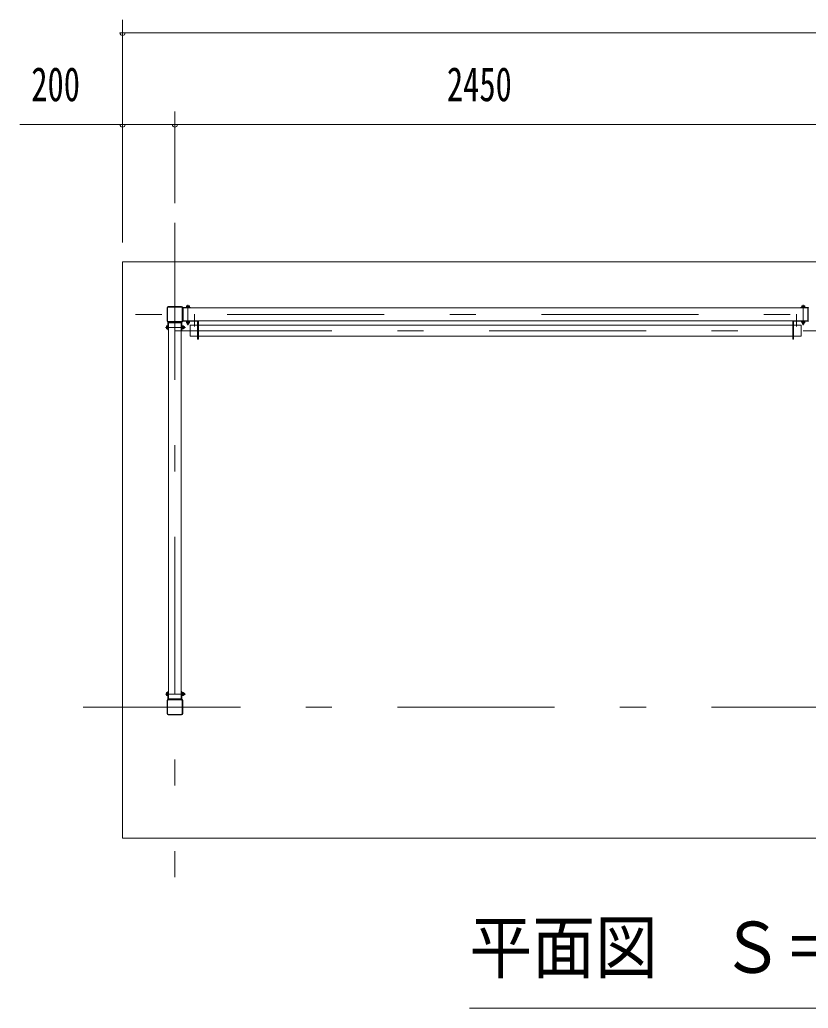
# Model space of a CAD drawing. Units: millimetres, scale not verified. Extents: x -21353 to 21363, y -10500 to 10500.
# Drawn here: x -4978 to -1966, y -3780 to -5 of the extents above; entities that cross this region are included whole.
import ezdxf
from ezdxf.enums import TextEntityAlignment as Align

# ---------------------------------------------------------------- set-up
doc = ezdxf.new("R2010")
doc.units = ezdxf.units.MM
doc.header["$LTSCALE"] = 50
doc.linetypes.add('USER3', pattern=[24, 12, -5, 2, -5])
for name, color, linetype, lineweight in [('0-2_1-0BOLD', 7, 'Continuous', 18), ('0-3_1-2CENTER', 3, 'USER3', 18), ('0-5_1-5DIM', 3, 'Continuous', 18)]:
    doc.layers.add(name, color=color, linetype=linetype, lineweight=lineweight)
doc.styles.add('ＭＳ ゴシック', font='')
doc.styles.get('ＭＳ ゴシック').set_extended_font_data('MS Gothic')

msp = doc.modelspace()

# ---------------------------------------------------------------- linework, layer by layer
at = {"layer": '0-2_1-0BOLD'}
for p, q in [((-4415.12, -1104.92), (-4415.12, -1155.73)), ((-4412.81, -1155.73), (-4412.81, -1104.92)), ((-4410.52, -1100.32), (-4359.72, -1100.32)), ((-4359.71, -1102.62), (-4410.51, -1102.62)), ((-4357.41, -1155.73), (-4357.41, -1104.92)), ((-4355.11, -1104.92), (-4355.11, -1155.72)), ((-4326.71, -1103.82), (-4353.51, -1103.82)), ((-4341.36, -1102.22), (-4341.36, -1103.83)), ((-4338, -1102.22), (-4338, -1098.73)), ((-4332.22, -1098.73), (-4332.22, -1102.22)), ((-4325.11, -1105.82), (-4325.11, -1105.42)), ((-1995.11, -1105.82), (-1995.11, -1105.42)), ((-1993.51, -1103.82), (-1966.71, -1103.82)), ((-1991.36, -1102.22), (-1991.36, -1103.83)), ((-1988, -1102.22), (-1988, -1098.73)), ((-1982.23, -1098.73), (-1982.23, -1102.22)), ((-1979.34, -1102.22), (-1979.34, -1098.73)), ((-4411.61, -1188.73), (-4411.61, -1161.93)), ((-4410.52, -1160.33), (-4359.72, -1160.33)), ((-4359.71, -1158.03), (-4410.51, -1158.03)), ((-4358.61, -1188.73), (-4358.61, -1161.93)), ((-4326.71, -1156.82), (-4353.51, -1156.82)), ((-4338, -1162.82), (-4338, -1158.33)), ((-4335.11, -1158.33), (-4336.61, -1156.83)), ((-4335.11, -1156.83), (-4333.61, -1158.33)), ((-4332.22, -1158.33), (-4332.22, -1162.82)), ((-4332.11, -1163.33), (-4332.11, -1166.23)), ((-4325.11, -1154.82), (-4325.11, -1155.22)), ((-4295.11, -1156.82), (-4295.11, -1224.63)), ((-1995.11, -1154.82), (-1995.11, -1155.22)), ((-1993.51, -1156.82), (-1966.71, -1156.82)), ((-1988.11, -1163.33), (-1988.11, -1166.23)), ((-1988, -1158.33), (-1988, -1162.82)), ((-1985.11, -1156.83), (-1986.61, -1158.33)), ((-1985.11, -1158.33), (-1983.61, -1156.83)), ((-1982.23, -1162.82), (-1982.23, -1158.33)), ((-1982.11, -1166.23), (-1982.11, -1163.33)), ((-4413.21, -1177.44), (-4416.71, -1177.44)), ((-4416.71, -1183.21), (-4413.21, -1183.21)), ((-4413.21, -1174.08), (-4411.61, -1174.08)), ((-4409.61, -1190.33), (-4410.01, -1190.33)), ((-4360.61, -1190.33), (-4360.21, -1190.33)), ((-4358.61, -1178.83), (-4357.11, -1180.33)), ((-4358.61, -1180.33), (-4357.11, -1181.83)), ((-4357.11, -1186.43), (-4358.61, -1186.43)), ((-4352.62, -1177.44), (-4357.11, -1177.44)), ((-4357.11, -1183.21), (-4352.62, -1183.21)), ((-4349.21, -1177.33), (-4352.11, -1177.33)), ((-4352.11, -1183.33), (-4349.21, -1183.33)), ((-2025.11, -1171.42), (-4295.11, -1171.42)), ((-4295.11, -1214.12), (-2025.11, -1214.12)), ((-2021.91, -1214.12), (-1993.06, -1214.12)), ((-4416.71, -2577.44), (-4413.21, -2577.44)), ((-4413.21, -2583.21), (-4416.71, -2583.21)), ((-4413.21, -2586.57), (-4411.61, -2586.57)), ((-4411.61, -2571.92), (-4411.61, -2598.72)), ((-4410.52, -2600.32), (-4359.72, -2600.32)), ((-4359.71, -2602.62), (-4410.51, -2602.62)), ((-4409.61, -2570.32), (-4410.01, -2570.32)), ((-4360.61, -2570.32), (-4360.21, -2570.32)), ((-4358.61, -2571.92), (-4358.61, -2598.72)), ((-4357.11, -2574.22), (-4358.61, -2574.22)), ((-4357.11, -2578.82), (-4358.61, -2580.32)), ((-4357.11, -2580.32), (-4358.61, -2581.82)), ((-4352.62, -2577.44), (-4357.11, -2577.44)), ((-4357.11, -2583.21), (-4352.62, -2583.21)), ((-4349.21, -2577.32), (-4352.11, -2577.32)), ((-4415.12, -2655.73), (-4415.12, -2604.92)), ((-4412.81, -2604.92), (-4412.81, -2655.73)), ((-4357.41, -2604.92), (-4357.41, -2655.73)), ((-4355.12, -2655.73), (-4355.12, -2604.92)), ((-4410.52, -2660.33), (-4359.72, -2660.33)), ((-4359.71, -2658.03), (-4410.51, -2658.03))]:
    msp.add_line(p, q, dxfattribs=at)
for points in [[(1064.89, -930.32), (-4585.11, -930.32), (-4585.11, -3130.32), (1064.89, -3130.32)], [(-1967.11, -1105.82), (-4353.11, -1105.82), (-4353.11, -1154.82), (-1967.11, -1154.82)], [(-4409.61, -1162.33), (-4409.61, -2598.32), (-4360.61, -2598.32), (-4360.61, -1162.33)], [(-1988.11, -1166.23), (-1987.11, -1167.23), (-1983.11, -1167.23), (-1982.11, -1166.23)], [(-4349.21, -1177.33), (-4348.21, -1178.33), (-4348.21, -1182.33), (-4349.21, -1183.33)]]:
    msp.add_lwpolyline(points, close=True, dxfattribs=at)
for points in [[(-4353.51, -1155.23), (-4353.51, -1105.42), (-4326.71, -1105.42), (-4326.71, -1105.82)], [(-4341.36, -1102.22), (-4328.86, -1102.22), (-4328.86, -1103.83)], [(-4329.33, -1102.22), (-4329.33, -1098.73), (-4330.21, -1098.22), (-4340.01, -1098.22), (-4340.88, -1098.73), (-4340.88, -1102.22)], [(-1966.71, -1155.23), (-1966.71, -1105.42), (-1993.51, -1105.42), (-1993.51, -1105.82)], [(-1991.36, -1102.22), (-1978.86, -1102.22), (-1978.86, -1103.83)], [(-1979.34, -1098.73), (-1980.21, -1098.22), (-1990.01, -1098.22), (-1990.89, -1098.73), (-1990.89, -1102.22)], [(-4360.21, -1161.93), (-4410.01, -1161.93), (-4410.01, -1188.73), (-4409.61, -1188.73)], [(-4360.21, -1161.93), (-4360.21, -1188.73), (-4360.61, -1188.73)], [(-4353.51, -1155.23), (-4326.71, -1155.23), (-4326.71, -1154.82)], [(-4329.01, -1156.83), (-4329.01, -1158.33), (-4341.21, -1158.33), (-4341.21, -1156.83)], [(-4340.88, -1158.33), (-4340.88, -1162.82), (-4340.01, -1163.33), (-4330.21, -1163.33), (-4329.33, -1162.82), (-4329.33, -1158.33)], [(-4332.11, -1166.23), (-4338.11, -1166.23), (-4338.11, -1163.33)], [(-4332.11, -1166.23), (-4333.11, -1167.23), (-4337.11, -1167.23), (-4338.11, -1166.23)], [(-4295.11, -1224.63), (-4298.31, -1224.63), (-4298.31, -1156.82), (-4321.91, -1156.82)], [(-2025.11, -1156.82), (-2025.11, -1224.63), (-2021.91, -1224.63)], [(-2021.91, -1224.63), (-2021.91, -1156.82), (-1998.31, -1156.82)], [(-1966.71, -1155.23), (-1993.51, -1155.23), (-1993.51, -1154.82)], [(-1991.21, -1156.83), (-1991.21, -1158.33), (-1979.01, -1158.33), (-1979.01, -1156.83)], [(-1979.34, -1158.33), (-1979.34, -1162.82), (-1980.21, -1163.33), (-1990.01, -1163.33), (-1990.89, -1162.82), (-1990.89, -1158.33)], [(-4413.21, -1186.1), (-4416.71, -1186.1), (-4417.21, -1185.23), (-4417.21, -1175.43), (-4416.71, -1174.55), (-4413.21, -1174.55)], [(-4413.21, -1174.08), (-4413.21, -1186.58), (-4411.61, -1186.58)], [(-4357.11, -1186.43), (-4357.11, -1174.23), (-4358.61, -1174.23)], [(-4357.11, -1174.55), (-4352.62, -1174.55), (-4352.11, -1175.43), (-4352.11, -1185.23), (-4352.62, -1186.1), (-4357.11, -1186.1)], [(-4298.31, -1171.42), (-4327.16, -1171.42), (-4327.16, -1214.12), (-4298.31, -1214.12)], [(-1993.06, -1214.12), (-1993.06, -1171.42), (-2021.91, -1171.42)], [(-4413.21, -2574.55), (-4416.71, -2574.55), (-4417.21, -2575.42), (-4417.21, -2585.22), (-4416.71, -2586.1), (-4413.21, -2586.1)], [(-4413.21, -2586.57), (-4413.21, -2574.07), (-4411.61, -2574.07)], [(-4360.21, -2598.72), (-4410.01, -2598.72), (-4410.01, -2571.92), (-4409.61, -2571.92)], [(-4360.21, -2598.72), (-4360.21, -2571.92), (-4360.61, -2571.92)], [(-4357.11, -2574.22), (-4357.11, -2586.42), (-4358.61, -2586.42)], [(-4352.11, -2585.22), (-4352.11, -2575.42), (-4352.62, -2574.55), (-4357.11, -2574.55)], [(-4357.11, -2586.1), (-4352.62, -2586.1), (-4352.11, -2585.22)], [(-4352.11, -2583.32), (-4349.21, -2583.32), (-4349.21, -2577.32), (-4348.21, -2578.32), (-4348.21, -2582.32), (-4349.21, -2583.32)]]:
    msp.add_lwpolyline(points, dxfattribs=at)
for centre, radius, start, end in [((-4410.52, -1104.92), 4.6, 90, 180), ((-4410.51, -1104.92), 2.3, 90, 180), ((-4359.72, -1104.92), 4.6, 0, 90), ((-4359.71, -1104.92), 2.3, 0, 90), ((-4353.51, -1105.42), 1.6, 90, 180), ((-4339.44, -1100.54), 2.32, 51.45377, 90), ((-4335.11, -1106.74), 8.51, 70.16867, 109.82912), ((-4330.78, -1100.54), 2.32, 90, 128.53143), ((-4326.71, -1105.42), 1.6, 0, 90), ((-1993.51, -1105.42), 1.6, 90, 180), ((-1989.44, -1100.54), 2.32, 51.46857, 90), ((-1985.11, -1106.74), 8.51, 70.17088, 109.83133), ((-1980.78, -1100.54), 2.32, 90, 128.54623), ((-1966.71, -1105.42), 1.6, 0, 90), ((-4410.52, -1155.73), 4.6, 180, 270), ((-4410.51, -1155.73), 2.3, 180, 270), ((-4410.01, -1161.93), 1.6, 90, 180), ((-4360.21, -1161.93), 1.6, 0, 90), ((-4359.72, -1155.73), 4.6, 270, 0), ((-4359.71, -1155.73), 2.3, 270, 0), ((-4353.51, -1155.23), 1.6, 180, 270), ((-4339.44, -1161.01), 2.32, 270, 308.54623), ((-4335.11, -1154.82), 8.51, 250.17088, 289.83133), ((-4330.78, -1161.01), 2.32, 231.46857, 270), ((-4326.71, -1155.22), 1.6, 270, 0), ((-4321.91, -1153.62), 3.2, 202.02827, 270), ((-4298.31, -1156.82), 3.2, 0, 38.68428), ((-2021.91, -1156.82), 3.2, 141.31572, 180), ((-1998.31, -1153.62), 3.2, 270, 337.97173), ((-1993.51, -1155.22), 1.6, 180, 270), ((-1989.44, -1161.01), 2.32, 270, 308.53143), ((-1985.11, -1154.82), 8.51, 250.16867, 289.82912), ((-1980.78, -1161.01), 2.32, 231.45377, 270), ((-1966.71, -1155.23), 1.6, 270, 0), ((-4414.89, -1176), 2.32, 180, 218.54623), ((-4408.7, -1180.33), 8.51, 160.17088, 199.83133), ((-4414.89, -1184.66), 2.32, 141.46857, 180), ((-4410.01, -1188.73), 1.6, 180, 270), ((-4360.21, -1188.73), 1.6, 270, 0), ((-4354.43, -1176), 2.32, 321.45377, 0), ((-4354.43, -1184.66), 2.32, 0, 38.53143), ((-4360.62, -1180.33), 8.51, 340.16867, 19.82912), ((-4414.89, -2575.99), 2.32, 180, 218.53143), ((-4408.7, -2580.32), 8.51, 160.16867, 199.82912), ((-4414.89, -2584.65), 2.32, 141.45377, 180), ((-4410.52, -2604.92), 4.6, 90, 180), ((-4410.51, -2604.92), 2.3, 90, 180), ((-4410.01, -2571.92), 1.6, 90, 180), ((-4410.01, -2598.72), 1.6, 180, 270), ((-4360.21, -2571.92), 1.6, 0, 90), ((-4360.21, -2598.72), 1.6, 270, 0), ((-4359.72, -2604.92), 4.6, 0, 90), ((-4359.71, -2604.92), 2.3, 0, 90), ((-4354.43, -2575.99), 2.32, 321.46857, 360), ((-4354.43, -2584.65), 2.32, 0, 38.54623), ((-4360.62, -2580.32), 8.51, 340.17088, 19.83133), ((-4410.52, -2655.73), 4.6, 180, 270), ((-4410.51, -2655.73), 2.3, 180, 270), ((-4359.72, -2655.73), 4.6, 270, 0), ((-4359.71, -2655.73), 2.3, 270, 0)]:
    msp.add_arc(centre, radius, start, end, dxfattribs=at)
at = {"layer": '0-3_1-2CENTER'}
for p, q in [((-4385.11, -780.32), (-4385.11, -3280.32)), ((-4335.11, -1094.54), (-4335.11, -1171.39)), ((-1985.11, -1094.54), (-1985.11, -1171.39)), ((1214.89, -1130.32), (-4735.11, -1130.32)), ((-4310.11, -1129.62), (-4310.11, -1176.42)), ((-2010.11, -1176.42), (-2010.11, -1129.62)), ((-4344.04, -1180.33), (-4420.89, -1180.33)), ((-4385.11, -1192.77), (864.89, -1192.77)), ((-4420.89, -2580.32), (-4344.04, -2580.32)), ((-4735.11, -2630.32), (1214.89, -2630.32))]:
    msp.add_line(p, q, dxfattribs=at)
at = {"layer": '0-5_1-5DIM'}
for p, q in [((-4585.12, -5.32), (-4585.12, -855.32)), ((-4575.12, -55.32), (-4595.12, -55.32)), ((1064.89, -55.32), (-4585.12, -55.32)), ((-4385.11, -355.32), (-4385.11, -705.32)), ((1457.39, -405.32), (-4977.62, -405.32)), ((-4575.12, -405.32), (-4595.12, -405.32)), ((-4375.11, -405.32), (-4395.11, -405.32)), ((-260.11, -3780.32), (-3260.11, -3780.32))]:
    msp.add_line(p, q, dxfattribs=at)
for centre in [(-4585.12, -55.32), (-4585.12, -405.32), (-4385.11, -405.32)]:
    msp.add_arc(centre, 10, 180, 0, dxfattribs=at)

# ---------------------------------------------------------------- texts
at = {"layer": '0-5_1-5DIM', "color": 7, "style": 'ＭＳ ゴシック'}
for s, height, width, p in [('200', 130.2, 0.7, (-4933.63, -355.32)), ('2450', 130.2, 0.7, (-3346.12, -355.32)), ('平面図\u3000Ｓ＝１／５０', 195.4, 0.9, (-3260.1, -3703.68))]:
    msp.add_text(s, height=height, dxfattribs=dict(at, width=width)).set_placement(p, align=Align.BOTTOM_LEFT)

doc.saveas('drawing.dxf')
